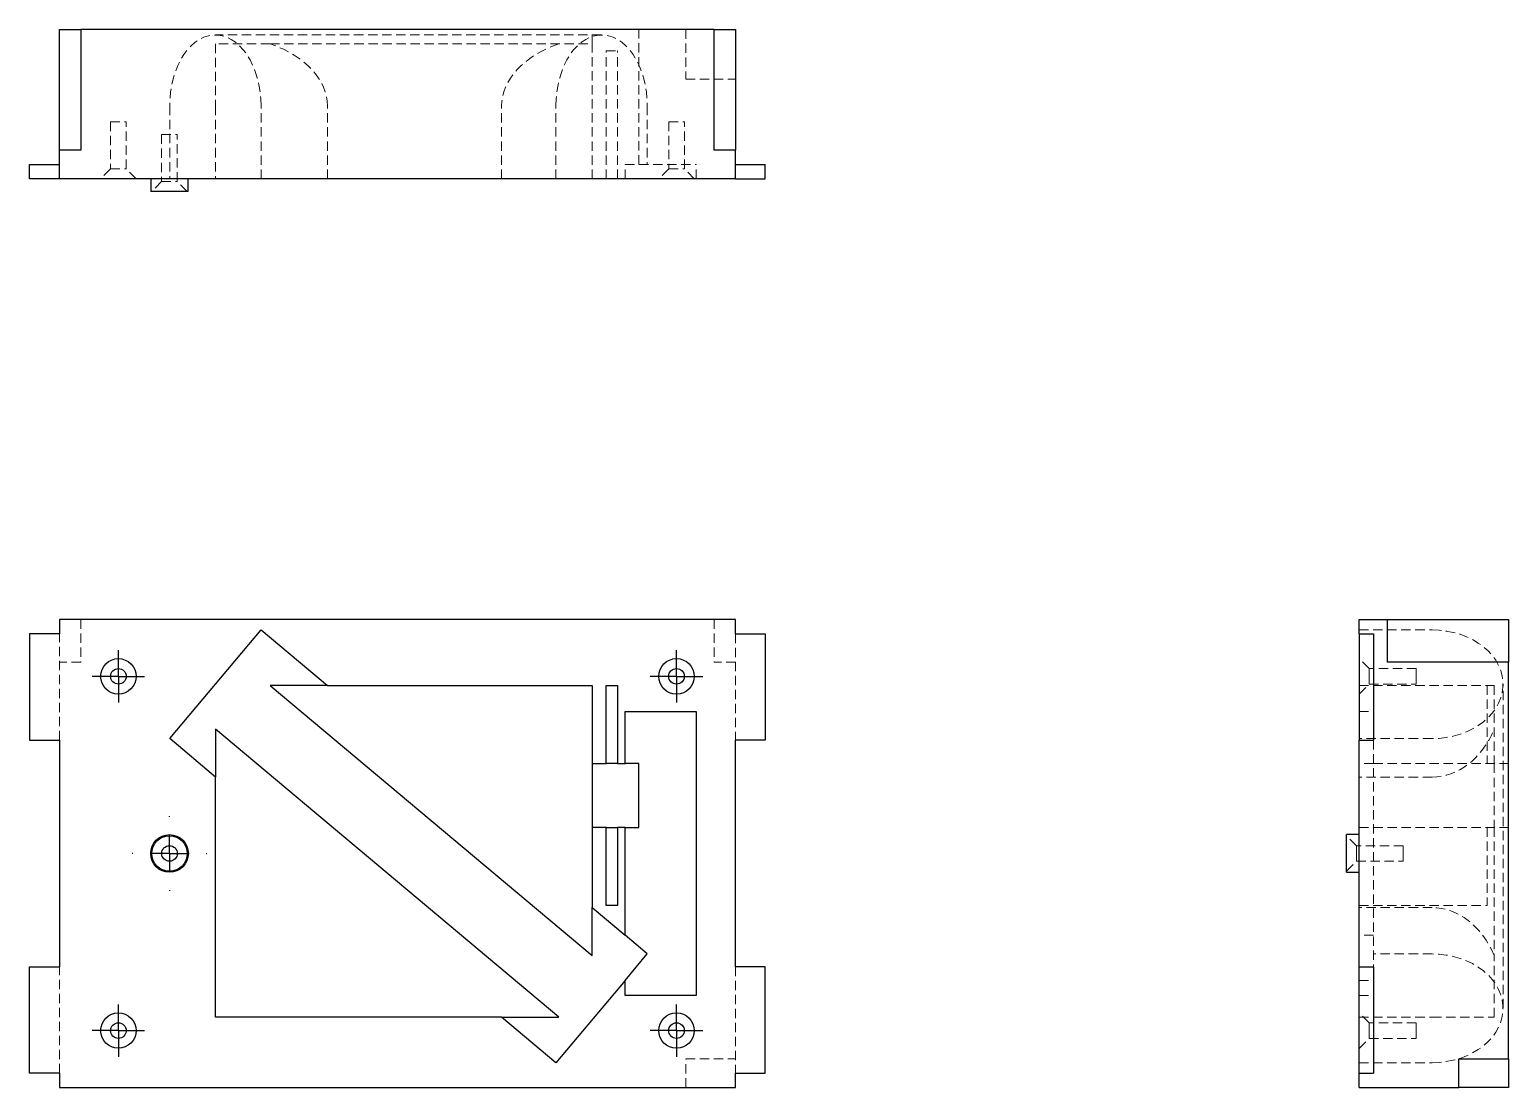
# Model space of a CAD drawing. Header units: millimetres. Extents: x 33 to 234, y 25 to 169.
import ezdxf

# ---------------------------------------------------------------- set-up
doc = ezdxf.new("R2010")
doc.units = ezdxf.units.MM
doc.linetypes.add('HIDDEN', pattern=[1.905, 1.27, -0.635])
doc.layers.add('10', color=7, linetype='Continuous')

# ---------------------------------------------------------------- blocks, each defined once
blk = doc.blocks.new('SW_CENTERMARKSYMBOL_0')
at = {"layer": '10', "color": 0}
for p, q in [((0, 2.5), (0, 3.56)), ((0, 0), (0, 2.5)), ((-2.5, 0), (-3.56, 0)), ((0, 0), (-2.5, 0)), ((0, 0), (0, -2.5)), ((0, 0), (2.5, 0)), ((2.5, 0), (3.56, 0)), ((0, -2.5), (0, -3.56))]:
    blk.add_line(p, q, dxfattribs=at)
blk = doc.blocks.new('SW_CENTERMARKSYMBOL_1')
at = {"layer": '10', "color": 0}
for p, q in [((0, 2.5), (0, 3.56)), ((0, 0), (0, 2.5)), ((-2.5, 0), (-3.56, 0)), ((0, 0), (-2.5, 0)), ((0, 0), (0, -2.5)), ((0, 0), (2.5, 0)), ((2.5, 0), (3.56, 0)), ((0, -2.5), (0, -3.56))]:
    blk.add_line(p, q, dxfattribs=at)
blk = doc.blocks.new('SW_CENTERMARKSYMBOL_2')
at = {"layer": '10', "color": 0}
for p, q in [((0, 2.5), (0, 3.56)), ((0, 0), (0, 2.5)), ((-2.5, 0), (-3.56, 0)), ((0, 0), (-2.5, 0)), ((0, 0), (0, -2.5)), ((0, 0), (2.5, 0)), ((2.5, 0), (3.56, 0)), ((0, -2.5), (0, -3.56))]:
    blk.add_line(p, q, dxfattribs=at)
blk = doc.blocks.new('SW_CENTERMARKSYMBOL_3')
at = {"layer": '10', "color": 0}
for p, q in [((0, 2.5), (0, 3.56)), ((0, 0), (0, 2.5)), ((-2.5, 0), (-3.56, 0)), ((0, 0), (-2.5, 0)), ((0, 0), (0, -2.5)), ((0, 0), (2.5, 0)), ((2.5, 0), (3.56, 0)), ((0, -2.5), (0, -3.56))]:
    blk.add_line(p, q, dxfattribs=at)
blk = doc.blocks.new('SW_CENTERMARKSYMBOL_4')
at = {"layer": '10', "color": 0}
for p, q in [((0, 5), (0, 5.06)), ((0, 0), (0, 2.5)), ((-5, 0), (-5.06, 0)), ((0, 0), (-2.5, 0)), ((0, 0), (0, -2.5)), ((0, 0), (2.5, 0)), ((5, 0), (5.06, 0)), ((0, -5), (0, -5.06))]:
    blk.add_line(p, q, dxfattribs=at)

msp = doc.modelspace()

# ---------------------------------------------------------------- linework, layer by layer
at = {"color": 7, "linetype": 'Continuous', "lineweight": 25}
for p, q in [((37.05, 152.59), (37.05, 169)), ((37.05, 169), (39.95, 169)), ((39.95, 169), (39.95, 152.59)), ((126.05, 169), (39.95, 169)), ((126.05, 152.59), (126.05, 169)), ((126.05, 169), (128.95, 169)), ((128.95, 169), (128.95, 152.59)), ((39.95, 152.59), (37.05, 152.59)), ((37.05, 148.73), (37.05, 152.59)), ((128.95, 152.59), (126.05, 152.59)), ((128.95, 148.73), (128.95, 152.59)), ((33, 148.73), (33, 150.66)), ((33, 150.66), (37.05, 150.66)), ((128.95, 150.66), (133, 150.66)), ((133, 148.73), (133, 150.66)), ((37.05, 148.73), (33, 148.73)), ((128.95, 148.73), (37.05, 148.73)), ((49.46, 148.73), (49.46, 147)), ((54.57, 147), (49.46, 147)), ((54.57, 147), (54.57, 148.73)), ((128.95, 148.73), (133, 148.73)), ((128.95, 88.81), (37.05, 88.81)), ((37.05, 88.81), (37.05, 86.87)), ((128.95, 86.87), (128.95, 88.81)), ((213.73, 88.81), (217.59, 88.81)), ((213.73, 86.87), (213.73, 88.81)), ((217.59, 83.01), (217.59, 88.81)), ((217.59, 88.81), (234, 88.81)), ((234, 88.81), (234, 83.01)), ((33, 86.87), (33, 72.4)), ((37.05, 86.87), (33, 86.87)), ((52.05, 72.61), (64.46, 87.4)), ((64.46, 87.4), (73.48, 79.83)), ((128.95, 86.87), (133, 86.87)), ((133, 86.87), (133, 72.4)), ((213.73, 86.87), (213.73, 72.4)), ((213.73, 86.87), (215.66, 86.87)), ((215.66, 86.87), (215.66, 72.4)), ((234, 83.01), (217.59, 83.01)), ((234, 29.06), (234, 83.01)), ((65.71, 79.83), (109.45, 43.13)), ((73.48, 79.83), (65.71, 79.83)), ((73.48, 79.83), (109.45, 79.83)), ((109.45, 79.83), (109.45, 69.21)), ((111.38, 79.83), (112.92, 79.83)), ((111.38, 69.21), (111.38, 79.83)), ((112.92, 79.83), (112.92, 69.21)), ((113.93, 69.21), (113.93, 76.31)), ((113.93, 76.31), (123.58, 76.31)), ((123.58, 76.31), (123.58, 37.69)), ((33, 72.4), (37.05, 72.4)), ((37.05, 72.4), (37.05, 41.6)), ((58.29, 67.37), (52.05, 72.61)), ((104.93, 34.75), (58.29, 73.89)), ((58.29, 73.89), (58.29, 67.37)), ((133, 72.4), (128.95, 72.4)), ((128.95, 41.6), (128.95, 72.4)), ((213.73, 72.4), (215.66, 72.4)), ((213.73, 41.6), (213.73, 72.4)), ((109.45, 69.21), (111.38, 69.21)), ((109.45, 69.21), (109.45, 60.52)), ((112.92, 69.21), (111.38, 69.21)), ((112.92, 69.21), (113.93, 69.21)), ((115.82, 69.21), (113.93, 69.21)), ((115.82, 60.52), (115.82, 69.21)), ((58.29, 34.75), (58.29, 67.37)), ((109.45, 60.52), (109.45, 49.64)), ((111.38, 60.52), (109.45, 60.52)), ((111.38, 49.91), (111.38, 60.52)), ((111.38, 60.52), (112.92, 60.52)), ((112.92, 60.52), (112.92, 49.91)), ((113.93, 60.52), (112.92, 60.52)), ((113.93, 45.88), (113.93, 60.52)), ((113.93, 60.52), (115.82, 60.52)), ((213.73, 59.56), (212, 59.56)), ((212, 57), (212, 59.56)), ((212, 54.44), (212, 57)), ((212, 54.44), (213.73, 54.44)), ((109.45, 49.64), (113.93, 45.88)), ((109.45, 43.13), (109.45, 49.64)), ((112.92, 49.91), (111.38, 49.91)), ((116.96, 43.34), (113.93, 45.88)), ((113.93, 39.74), (116.96, 43.34)), ((33, 27.13), (33, 41.6)), ((33, 41.6), (37.05, 41.6)), ((133, 41.6), (128.95, 41.6)), ((133, 27.13), (133, 41.6)), ((213.73, 27.13), (213.73, 41.6)), ((213.73, 41.6), (215.66, 41.6)), ((215.66, 41.6), (215.66, 27.13)), ((113.93, 39.74), (104.55, 28.56)), ((113.93, 37.69), (113.93, 39.74)), ((123.58, 37.69), (113.93, 37.69)), ((97.16, 34.75), (58.29, 34.75)), ((104.55, 28.56), (97.16, 34.75)), ((97.16, 34.75), (104.93, 34.75)), ((227.25, 29.06), (234, 29.06)), ((227.25, 25.19), (227.25, 29.06)), ((234, 29.06), (234, 25.19)), ((37.05, 27.13), (33, 27.13)), ((37.05, 27.13), (37.05, 25.19)), ((128.95, 25.19), (128.95, 27.13)), ((128.95, 27.13), (133, 27.13)), ((213.73, 27.13), (215.66, 27.13)), ((213.73, 25.19), (213.73, 27.13)), ((37.05, 25.19), (128.95, 25.19)), ((213.73, 25.19), (227.25, 25.19)), ((234, 25.19), (227.25, 25.19))]:
    msp.add_line(p, q, dxfattribs=at)
at = {"color": 7, "linetype": 'HIDDEN', "lineweight": 18}
for p, q in [((109.45, 167.07), (109.45, 169)), ((115.82, 150.66), (115.82, 169)), ((122.19, 169), (122.19, 162.25)), ((110.75, 168.27), (58.25, 168.27)), ((65.71, 167.07), (58.29, 167.07)), ((58.29, 167.07), (58.29, 158.62)), ((65.71, 167.07), (109.45, 167.07)), ((109.45, 148.73), (109.45, 167.07)), ((111.38, 148.73), (111.38, 166.11)), ((111.38, 166.11), (112.92, 166.11)), ((112.92, 148.73), (112.92, 166.11)), ((122.19, 162.25), (128.95, 162.25)), ((52.05, 158.62), (52.05, 148.73)), ((58.29, 158.62), (58.29, 148.73)), ((64.46, 148.73), (64.46, 158.62)), ((73.48, 148.73), (73.48, 158.62)), ((97.16, 148.73), (97.16, 158.62)), ((104.55, 148.73), (104.55, 158.62)), ((116.96, 158.62), (116.96, 150.66)), ((44, 156.46), (46.13, 156.46)), ((44, 156.46), (44, 150.08)), ((46.13, 150.08), (46.13, 156.46)), ((119.87, 156.46), (122, 156.46)), ((119.87, 156.46), (119.87, 150.08)), ((122, 150.08), (122, 156.46)), ((50.95, 154.72), (53.08, 154.72)), ((50.95, 154.72), (50.95, 148.35)), ((53.08, 148.35), (53.08, 154.72)), ((44, 150.08), (42.65, 148.73)), ((44, 150.08), (46.13, 150.08)), ((47.48, 148.73), (46.13, 150.08)), ((113.93, 150.66), (123.58, 150.66)), ((113.93, 148.73), (113.93, 150.66)), ((119.87, 150.08), (118.52, 148.73)), ((119.87, 150.08), (122, 150.08)), ((123.35, 148.73), (122, 150.08)), ((123.58, 148.73), (123.58, 150.66)), ((50.95, 148.35), (49.6, 147)), ((50.95, 148.35), (53.08, 148.35)), ((54.43, 147), (53.08, 148.35)), ((39.95, 88.81), (39.95, 83.01)), ((126.05, 88.81), (126.05, 83.01)), ((37.05, 72.4), (37.05, 86.87)), ((128.95, 86.87), (128.95, 72.4)), ((213.73, 87.4), (223.62, 87.4)), ((39.95, 83.01), (37.05, 83.01)), ((128.95, 83.01), (126.05, 83.01)), ((215.08, 82.14), (213.73, 83.5)), ((215.08, 82.14), (215.08, 81.08)), ((221.46, 82.14), (215.08, 82.14)), ((215.08, 81.08), (215.08, 80.02)), ((221.46, 82.14), (221.46, 81.08)), ((221.46, 81.08), (221.46, 80.02)), ((213.73, 78.67), (215.08, 80.02)), ((213.73, 79.83), (231.11, 79.83)), ((215.08, 80.02), (221.46, 80.02)), ((231.11, 79.83), (231.11, 69.21)), ((231.11, 79.83), (232.07, 79.83)), ((232.07, 79.83), (232.07, 69.21)), ((233.27, 35.95), (233.27, 80)), ((213.73, 76.31), (215.66, 76.31)), ((223.62, 72.61), (213.73, 72.61)), ((215.66, 72.4), (215.66, 41.6)), ((215.66, 69.21), (213.73, 69.21)), ((215.66, 69.21), (234, 69.21)), ((232.07, 69.21), (232.07, 60.52)), ((223.62, 67.37), (213.73, 67.37)), ((213.73, 60.52), (215.66, 60.52)), ((215.66, 60.52), (234, 60.52)), ((231.11, 60.52), (231.11, 49.91)), ((232.07, 60.52), (232.07, 43.13)), ((213.35, 58.06), (212, 59.41)), ((213.35, 58.06), (213.35, 57)), ((219.72, 58.06), (213.35, 58.06)), ((213.35, 57), (213.35, 55.94)), ((219.72, 58.06), (219.72, 57)), ((219.72, 57), (219.72, 55.94)), ((212, 54.59), (213.35, 55.94)), ((213.35, 55.94), (219.72, 55.94)), ((213.73, 49.91), (231.11, 49.91)), ((223.62, 49.64), (213.73, 49.64)), ((215.66, 45.88), (213.73, 45.88)), ((223.62, 43.34), (215.66, 43.34)), ((232.07, 34.75), (232.07, 43.13)), ((37.05, 27.13), (37.05, 41.6)), ((128.95, 41.6), (128.95, 27.13)), ((213.73, 39.74), (215.66, 39.74)), ((213.73, 37.69), (215.66, 37.69)), ((215.08, 33.98), (213.73, 35.33)), ((213.73, 34.75), (223.62, 34.75)), ((223.62, 34.75), (232.07, 34.75)), ((215.08, 33.98), (215.08, 32.92)), ((221.46, 33.98), (215.08, 33.98)), ((215.08, 32.92), (215.08, 31.86)), ((221.46, 33.98), (221.46, 32.92)), ((221.46, 32.92), (221.46, 31.86)), ((213.73, 30.5), (215.08, 31.86)), ((215.08, 31.86), (221.46, 31.86)), ((122.19, 25.19), (122.19, 29.06)), ((122.19, 29.06), (128.95, 29.06)), ((213.73, 28.56), (223.62, 28.56))]:
    msp.add_line(p, q, dxfattribs=at)
at = {"color": 7, "linetype": 'HIDDEN', "lineweight": 18, "flags": 128}
for points in [[(64.46, 158.62), (64.42, 159.6), (64.33, 160.56), (64.17, 161.51), (63.95, 162.43), (63.68, 163.3), (63.34, 164.13), (62.96, 164.91), (62.53, 165.62), (62.05, 166.25), (61.53, 166.81), (60.98, 167.29), (60.41, 167.67), (59.81, 167.96), (59.19, 168.16), (58.57, 168.26), (57.94, 168.26), (57.31, 168.16), (56.7, 167.96), (56.1, 167.67), (55.52, 167.29), (54.97, 166.81), (54.45, 166.25), (53.98, 165.62), (53.54, 164.91), (53.16, 164.13), (52.83, 163.3), (52.55, 162.43), (52.33, 161.51), (52.17, 160.56), (52.08, 159.6), (52.05, 158.62)], [(104.55, 158.62), (104.58, 159.6), (104.67, 160.56), (104.83, 161.51), (105.05, 162.43), (105.33, 163.3), (105.66, 164.13), (106.04, 164.91), (106.48, 165.62), (106.95, 166.25), (107.47, 166.81), (108.02, 167.29), (108.6, 167.67), (109.2, 167.96), (109.81, 168.16), (110.44, 168.26), (111.07, 168.26), (111.69, 168.16), (112.31, 167.96), (112.91, 167.67), (113.48, 167.29), (114.03, 166.81), (114.55, 166.25), (115.03, 165.62), (115.46, 164.91), (115.84, 164.13), (116.18, 163.3), (116.45, 162.43), (116.67, 161.51), (116.83, 160.56), (116.92, 159.6), (116.96, 158.62)], [(223.62, 87.4), (224.6, 87.36), (225.56, 87.24), (226.51, 87.06), (227.43, 86.8), (228.3, 86.47), (229.13, 86.07), (229.91, 85.61), (230.62, 85.1), (231.25, 84.53), (231.81, 83.91), (232.29, 83.26), (232.67, 82.57), (232.96, 81.86), (233.16, 81.12), (233.26, 80.38), (233.26, 79.63), (233.16, 78.88), (232.96, 78.15), (232.67, 77.43), (232.29, 76.75), (231.81, 76.09), (231.25, 75.48), (230.62, 74.91), (229.91, 74.39), (229.13, 73.93), (228.3, 73.54), (227.43, 73.21), (226.51, 72.95), (225.56, 72.76), (224.6, 72.65), (223.62, 72.61)], [(223.62, 28.56), (224.6, 28.59), (225.56, 28.71), (226.51, 28.89), (227.43, 29.15), (228.3, 29.48), (229.13, 29.88), (229.91, 30.34), (230.62, 30.86), (231.25, 31.42), (231.81, 32.04), (232.29, 32.69), (232.67, 33.38), (232.96, 34.1), (233.16, 34.83), (233.26, 35.58), (233.26, 36.32), (233.16, 37.07), (232.96, 37.8), (232.67, 38.52), (232.29, 39.21), (231.81, 39.86), (231.25, 40.48), (230.62, 41.04), (229.91, 41.56), (229.13, 42.02), (228.3, 42.41), (227.43, 42.74), (226.51, 43), (225.56, 43.19), (224.6, 43.31), (223.62, 43.34)]]:
    msp.add_lwpolyline(points, dxfattribs=at)
at = {"color": 7, "linetype": 'Continuous', "lineweight": 25}
for centre, radius in [((45.07, 81.08), 2.41), ((120.93, 81.08), 2.41), ((45.07, 81.08), 1.06), ((120.93, 81.08), 1.06), ((52.02, 57), 2.56), ((52.02, 57), 2.41), ((52.02, 57), 1.06), ((45.07, 32.92), 2.41), ((120.93, 32.92), 2.41), ((45.07, 32.92), 1.06), ((120.93, 32.92), 1.06)]:
    msp.add_circle(centre, radius, dxfattribs=at)
at = {"color": 7, "linetype": 'HIDDEN', "lineweight": 18}
for centre, major_axis, ratio, start_param, end_param in [((58.46, 158.62), (15.02, 0), 0.642788, 0, 1.067076), ((112.18, 158.62), (15.02, 0), 0.642788, 2.074517, 3.141593), ((223.62, 79.97), (0, 12.6), 0.766044, 3.141593, 4.208669), ((223.62, 37.04), (0, 12.6), 0.766044, 5.216109, 6.283185)]:
    msp.add_ellipse(centre, major_axis=major_axis, ratio=ratio, start_param=start_param, end_param=end_param, dxfattribs=at)

# ---------------------------------------------------------------- block references
at = {"layer": '10'}
for name, p in [('SW_CENTERMARKSYMBOL_2', (45.07, 81.08)), ('SW_CENTERMARKSYMBOL_3', (120.93, 81.08)), ('SW_CENTERMARKSYMBOL_4', (52.02, 57)), ('SW_CENTERMARKSYMBOL_0', (45.07, 32.92)), ('SW_CENTERMARKSYMBOL_1', (120.93, 32.92))]:
    msp.add_blockref(name, p, dxfattribs=at)

doc.saveas('drawing.dxf')
